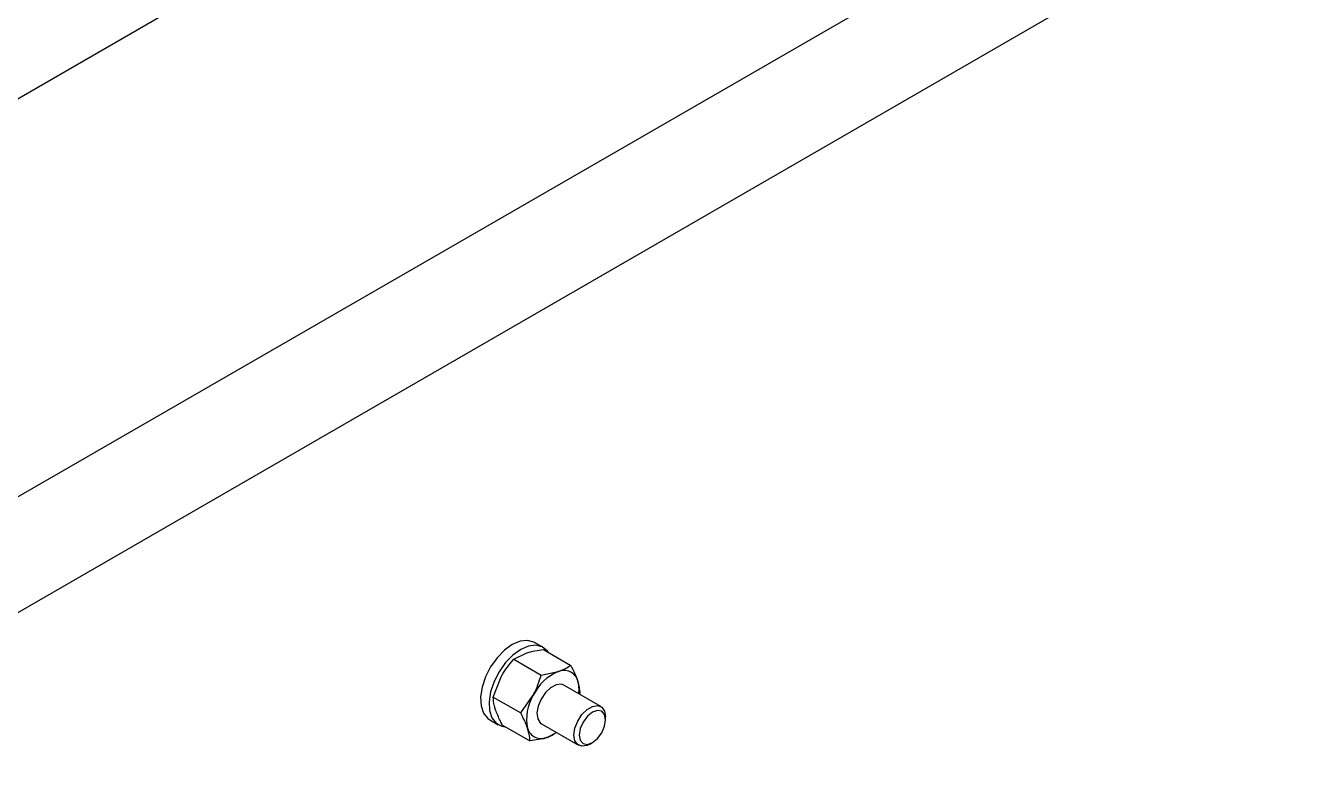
# Model space of a CAD drawing. Header units: metres. Extents: x 0 to 21025, y 0 to 14850.
# Drawn here: x 13546.5 to 13719.9, y 5455.5 to 5556.1 of the extents above; entities that cross this region are included whole.
import ezdxf

# ---------------------------------------------------------------- set-up
doc = ezdxf.new("R2010")
doc.units = ezdxf.units.M
doc.header["$LTSCALE"] = 25
doc.layers.add('SL4', color=4, linetype='Continuous')

msp = doc.modelspace()

# ---------------------------------------------------------------- linework, layer by layer
at = {"layer": 'SL4'}
for p, q in [((13090.289, 5283.649), (14027.187, 5824.509)), ((13136.586, 5256.922), (14073.485, 5797.782)), ((14080.22, 5786.117), (13143.322, 5245.256)), ((13615.902, 5472.703), (13614.771, 5473.356)), ((13615.962, 5472.399), (13619.644, 5470.273)), ((13611.973, 5471.095), (13613.652, 5471.929)), ((13611.973, 5471.095), (13615.654, 5468.969)), ((13609.228, 5466.02), (13610.285, 5468.74)), ((13615.654, 5468.969), (13617.965, 5469.439)), ((13623.69, 5464.743), (13618.716, 5467.615)), ((13609.228, 5466.02), (13612.91, 5463.895)), ((13612.91, 5463.895), (13614.598, 5466.25)), ((13608.771, 5462.963), (13609.903, 5462.31)), ((13610.474, 5462.25), (13614.156, 5460.124)), ((13615.716, 5462.418), (13620.69, 5459.547)), ((13624.311, 5462.961), (13624.311, 5463.369)), ((13617.761, 5461.237), (13616.466, 5460.594)), ((13622.19, 5459.695), (13622.544, 5459.899))]:
    msp.add_line(p, q, dxfattribs=at)
at = {"layer": 'SL4', "flags": 128}
for points in [[(13614.771, 5473.356), (13614.688, 5473.401), (13613.83, 5473.632), (13612.843, 5473.519), (13611.788, 5473.069), (13610.733, 5472.311), (13609.742, 5471.292), (13608.879, 5470.076), (13608.198, 5468.739), (13607.741, 5467.367), (13607.538, 5466.044), (13607.6, 5464.854), (13607.925, 5463.872), (13608.491, 5463.159), (13608.771, 5462.963)], [(13616.614, 5472.023), (13616.494, 5472.188), (13615.819, 5472.748), (13614.962, 5472.979), (13613.974, 5472.866), (13612.92, 5472.416), (13611.864, 5471.658), (13610.874, 5470.638), (13610.011, 5469.423), (13609.33, 5468.086), (13608.873, 5466.714), (13608.669, 5465.391), (13608.732, 5464.201), (13609.056, 5463.218), (13609.622, 5462.506), (13610.394, 5462.107), (13610.847, 5462.034)], [(13618.716, 5467.615), (13618.347, 5467.742), (13617.665, 5467.67), (13616.929, 5467.278), (13616.227, 5466.614), (13615.645, 5465.756), (13615.252, 5464.81), (13615.096, 5463.888), (13615.195, 5463.103), (13615.539, 5462.548), (13615.716, 5462.418)], [(13622.19, 5459.695), (13621.822, 5459.52), (13621.129, 5459.411), (13620.565, 5459.632), (13620.197, 5460.156), (13620.069, 5460.92), (13620.197, 5461.832), (13620.565, 5462.781), (13621.129, 5463.654), (13621.822, 5464.345), (13622.559, 5464.77), (13623.251, 5464.879), (13623.815, 5464.657), (13624.184, 5464.133), (13624.311, 5463.369)], [(13624.311, 5462.961), (13624.177, 5463.665), (13623.794, 5464.106), (13623.22, 5464.217), (13622.544, 5463.982), (13621.867, 5463.436), (13621.294, 5462.663), (13620.911, 5461.779), (13620.776, 5460.92), (13620.911, 5460.217), (13621.294, 5459.776), (13621.867, 5459.664), (13622.544, 5459.899), (13623.22, 5460.445), (13623.794, 5461.219), (13624.177, 5462.102), (13624.311, 5462.961)]]:
    msp.add_lwpolyline(points, dxfattribs=at)
at = {"layer": 'SL4'}
for centre, radius, start, end in [((13620.516, 5463.374), 6.58, 112.81215, 154.08311), ((13618.733, 5467.675), 1.924, 16.01855, 113.52831), ((13616.559, 5467.021), 4.195, 352.31217, 16.40512), ((13619.68, 5463.114), 5.971, 148.32243, 192.44396), ((13615.698, 5462.358), 1.924, 196.01855, 293.52831), ((13614.997, 5464.836), 4.489, 289.10312, 307.27375)]:
    msp.add_arc(centre, radius, start, end, dxfattribs=at)
for points, knots in [([(13613.652, 5471.929), (13613.699, 5471.944), (13614.377, 5472.162), (13615.199, 5472.285), (13615.962, 5472.399)], [0, 0, 0, 0, 0.0702006, 1, 1, 1, 1]), ([(13610.285, 5468.74), (13610.318, 5468.8), (13610.785, 5469.654), (13611.401, 5470.401), (13611.973, 5471.095)], [0, 0, 0, 0, 0.0702006, 1, 1, 1, 1]), ([(13614.598, 5466.25), (13614.63, 5466.31), (13615.089, 5467.169), (13615.382, 5468.102), (13615.654, 5468.969)], [0, 0, 0, 0, 0.0702006, 1, 1, 1, 1]), ([(13617.965, 5469.439), (13618.012, 5469.455), (13618.681, 5469.677), (13619.18, 5469.986), (13619.644, 5470.273)], [0, 0, 0, 0, 0.0702006, 1, 1, 1, 1]), ([(13620.583, 5468.206), (13620.521, 5468.38), (13620.293, 5469.028), (13619.918, 5469.747), (13619.644, 5470.273)], [0, 0, 0, 0, 0.2686336, 1, 1, 1, 1]), ([(13620.89, 5466.503), (13620.885, 5466.634), (13620.867, 5467.141), (13620.704, 5467.752), (13620.583, 5468.206)], [0, 0, 0, 0, 0.25755135, 1, 1, 1, 1]), ([(13609.535, 5464.317), (13609.483, 5464.486), (13609.29, 5465.114), (13609.254, 5465.637), (13609.228, 5466.02)], [0, 0, 0, 0, 0.26863361, 1, 1, 1, 1]), ([(13610.474, 5462.25), (13610.374, 5462.435), (13609.986, 5463.157), (13609.727, 5463.823), (13609.535, 5464.317)], [0, 0, 0, 0, 0.2575513, 1, 1, 1, 1]), ([(13613.849, 5461.827), (13613.787, 5462.001), (13613.559, 5462.65), (13613.184, 5463.369), (13612.91, 5463.895)], [0, 0, 0, 0, 0.26863361, 1, 1, 1, 1]), ([(13614.156, 5460.124), (13614.151, 5460.255), (13614.133, 5460.763), (13613.97, 5461.374), (13613.849, 5461.827)], [0, 0, 0, 0, 0.2575513, 1, 1, 1, 1]), ([(13616.466, 5460.594), (13616.419, 5460.579), (13615.741, 5460.361), (13614.919, 5460.238), (13614.156, 5460.124)], [0, 0, 0, 0, 0.0702006, 1, 1, 1, 1])]:
    msp.add_open_spline(points, degree=3, knots=knots, dxfattribs=at)

doc.saveas('drawing.dxf')
